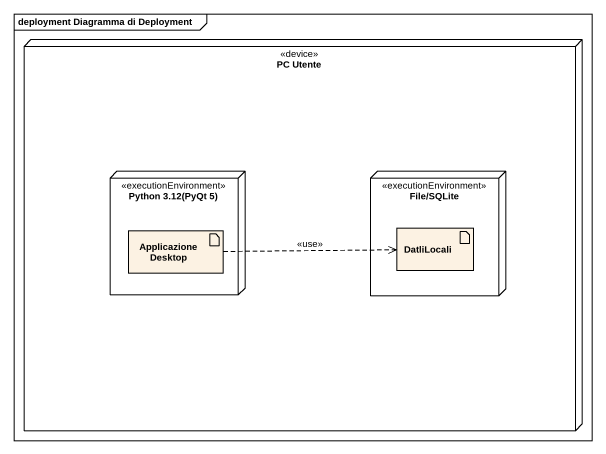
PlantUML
@startuml
mainframe deployment Diagramma di Deployment
node "PC Utente" as PC_Utente <<device>> {
  node "Python 3.12(PyQt 5)" as Python_3_12_PyQt_5 <<executionEnvironment>> {
    artifact ApplicazioneDesktop
  }
  node "File/SQLite" as File_SQLite <<executionEnvironment>> {
    artifact DatliLocali
  }
}
ApplicazioneDesktop .right.> DatliLocali : <<use>>
@enduml
